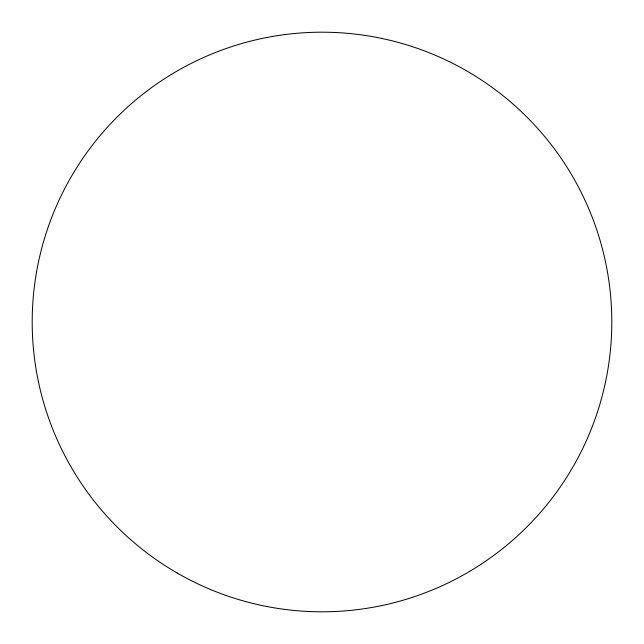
<?xml version="1.0" encoding="UTF-8"?>
<svg xmlns="http://www.w3.org/2000/svg" width="644" height="644" viewBox="0 0 644 644"><rect width="100%" height="100%" fill="white"/><g stroke="black" fill="none" stroke-linecap="round" stroke-linejoin="round"><path stroke-width="0.97" d="M177.1 572.975A289.8 289.8 0 0 0 611.8 322A289.8 289.8 0 0 0 177.1 71.025A289.8 289.8 0 0 0 177.1 572.975"/></g></svg>
